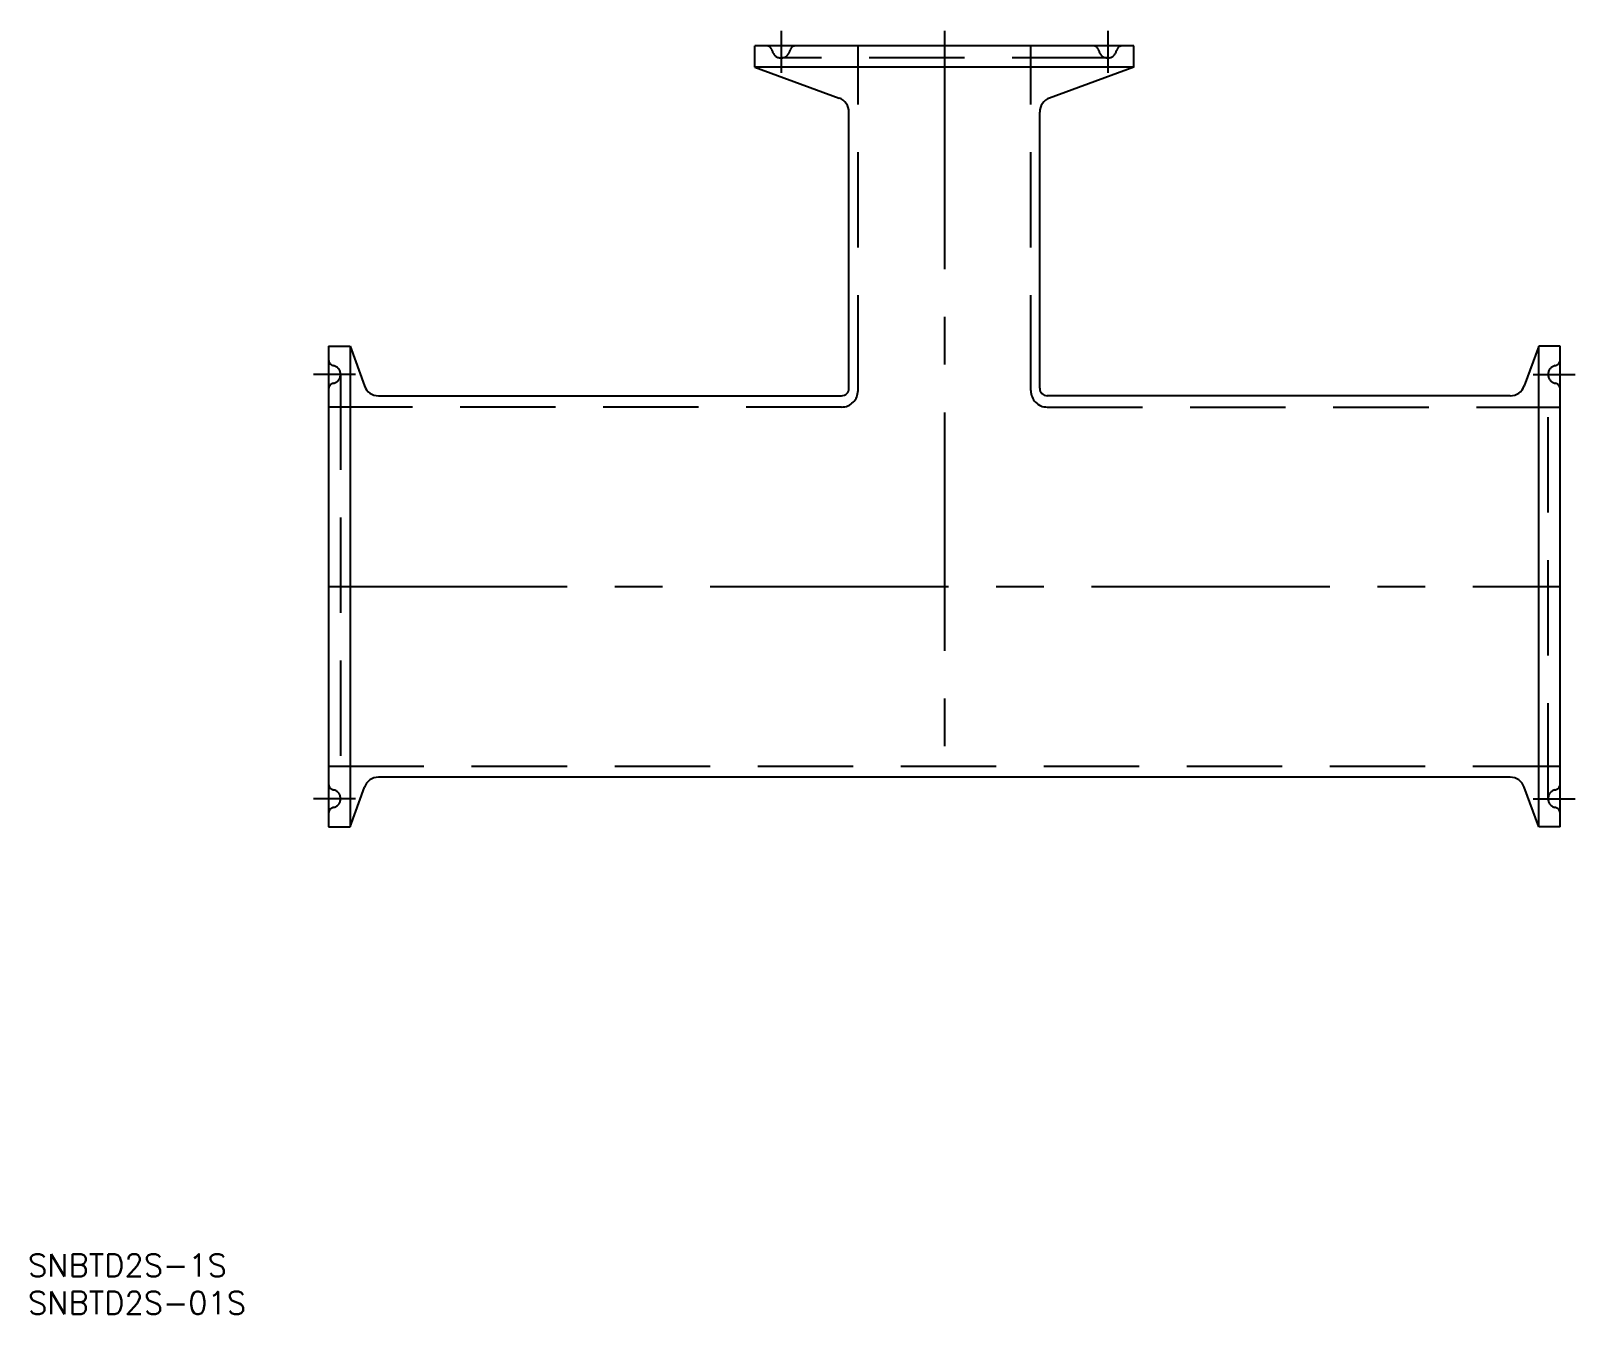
# Model space of a CAD drawing. Extents: x -122 to 84, y -97 to 74.
import ezdxf

# ---------------------------------------------------------------- set-up
doc = ezdxf.new("R2010")
doc.units = 0
doc.linetypes.add('CENTER', pattern=[50.8, 31.75, -6.35, 6.35, -6.35])
doc.linetypes.add('DASHED', pattern=[19.05, 12.7, -6.35])
doc.layers.get('0').update_dxf_attribs({"linetype": 'CONTINUOUS'})
doc.layers.add('CENTER', color=1, linetype='CENTER')
doc.styles.get("Standard").update_dxf_attribs({"font": 'txt.shx', "height": 3, "bigfont": 'bigfont.shx'})

# ---------------------------------------------------------------- blocks, each defined once
blk = doc.blocks.new('*U9')
at = {"color": 7, "linetype": 'CONTINUOUS'}
blk.add_text('SNBTD2S-1S', height=3, dxfattribs=at).set_placement((-122.04, -91.89))
blk = doc.blocks.new('*U10')
at = {"color": 7, "linetype": 'CONTINUOUS'}
blk.add_text('SNBTD2S-01S', height=3, dxfattribs=at).set_placement((-122.04, -96.89))

msp = doc.modelspace()

# ---------------------------------------------------------------- linework, layer by layer
at = {"color": 7, "linetype": 'CONTINUOUS'}
for p, q in [((25.25, 72), (-25.25, 72)), ((-25.25, 69.15), (-25.25, 72)), ((25.25, 69.15), (25.25, 72)), ((25.25, 69.15), (-25.25, 69.15)), ((-25.25, 69.15), (-14.02, 65.06)), ((25.25, 69.15), (14.02, 65.06)), ((-12.7, 26.4), (-12.7, 63.18)), ((12.7, 26.4), (12.7, 63.18)), ((-82, 32), (-82, -32)), ((-82, 32), (-79.15, 32)), ((-79.15, 32), (-79.15, -32)), ((-79.15, 32), (-77.23, 26.72)), ((79.15, 32), (77.23, 26.72)), ((79.15, -32), (79.15, 32)), ((82, 32), (79.15, 32)), ((82, -32), (82, 32)), ((-75.35, 25.4), (-13.7, 25.4)), ((75.35, 25.4), (13.7, 25.4)), ((-79.15, -32), (-77.23, -26.72)), ((75.35, -25.4), (-75.35, -25.4)), ((79.15, -32), (77.23, -26.72)), ((-82, -32), (-79.15, -32)), ((82, -32), (79.15, -32))]:
    msp.add_line(p, q, dxfattribs=at)
at = {"color": 3, "linetype": 'DASHED'}
for p, q in [((-11.5, 26.1), (-11.5, 72)), ((11.5, 26.1), (11.5, 72)), ((21.75, 70.4), (-21.75, 70.4)), ((-80.4, 28.25), (-80.4, -28.25)), ((80.4, -28.25), (80.4, 28.25)), ((-13.7, 23.9), (-82, 23.9)), ((13.7, 23.9), (82, 23.9)), ((-82, -23.9), (82, -23.9))]:
    msp.add_line(p, q, dxfattribs=at)
for centre, radius, start, end in [((-23.71, 71.2), 0.8, 11.537, 90), ((-19.79, 71.2), 0.8, 90, 168.463), ((19.79, 71.2), 0.8, 11.537, 90), ((23.71, 71.2), 0.8, 90, 168.463), ((-21.75, 71.6), 1.2, 191.537, 348.463), ((21.75, 71.6), 1.2, 191.537, 348.463), ((-81.2, 30.21), 0.8, 180, 258.463), ((-81.6, 28.25), 1.2, 281.537, 78.463), ((81.6, 28.25), 1.2, 101.537, 258.463), ((81.2, 30.21), 0.8, 281.537, 360), ((-81.2, 26.29), 0.8, 101.537, 180), ((81.2, 26.29), 0.8, 0, 78.463), ((-13.7, 26.1), 2.2, 270, 0), ((13.7, 26.1), 2.2, 180, 270), ((-81.2, -26.29), 0.8, 180, 258.463), ((81.2, -26.29), 0.8, 281.537, 360), ((-81.6, -28.25), 1.2, 281.537, 78.463), ((81.6, -28.25), 1.2, 101.537, 258.463), ((-81.2, -30.21), 0.8, 101.537, 180), ((81.2, -30.21), 0.8, 0, 78.463)]:
    msp.add_arc(centre, radius, start, end, dxfattribs=at)
at = {"color": 7, "linetype": 'CONTINUOUS'}
for centre, radius, start, end in [((-14.7, 63.18), 2, 0, 70), ((14.7, 63.18), 2, 110, 180), ((-75.35, 27.4), 2, 200, 270), ((-13.7, 26.4), 1, 270, 0), ((13.7, 26.4), 1, 180, 270), ((75.35, 27.4), 2, 270, 340), ((-75.35, -27.4), 2, 90, 160), ((75.35, -27.4), 2, 20, 90)]:
    msp.add_arc(centre, radius, start, end, dxfattribs=at)
at = {"layer": 'CENTER', "color": 1, "linetype": 'CENTER'}
for p, q in [((-21.75, 74), (-21.75, 68.4)), ((0, 74), (0, -25.4)), ((0, 74), (0, -25.4)), ((21.75, 74), (21.75, 68.4)), ((-78.4, 28.25), (-84, 28.25)), ((78.4, 28.25), (84, 28.25)), ((-82, 0), (82, 0)), ((-78.4, -28.25), (-84, -28.25)), ((78.4, -28.25), (84, -28.25))]:
    msp.add_line(p, q, dxfattribs=at)

# ---------------------------------------------------------------- block references
at = {"color": 7, "linetype": 'CONTINUOUS'}
for name in ['*U9', '*U10']:
    msp.add_blockref(name, (0, 0), dxfattribs=at)

doc.saveas('drawing.dxf')
